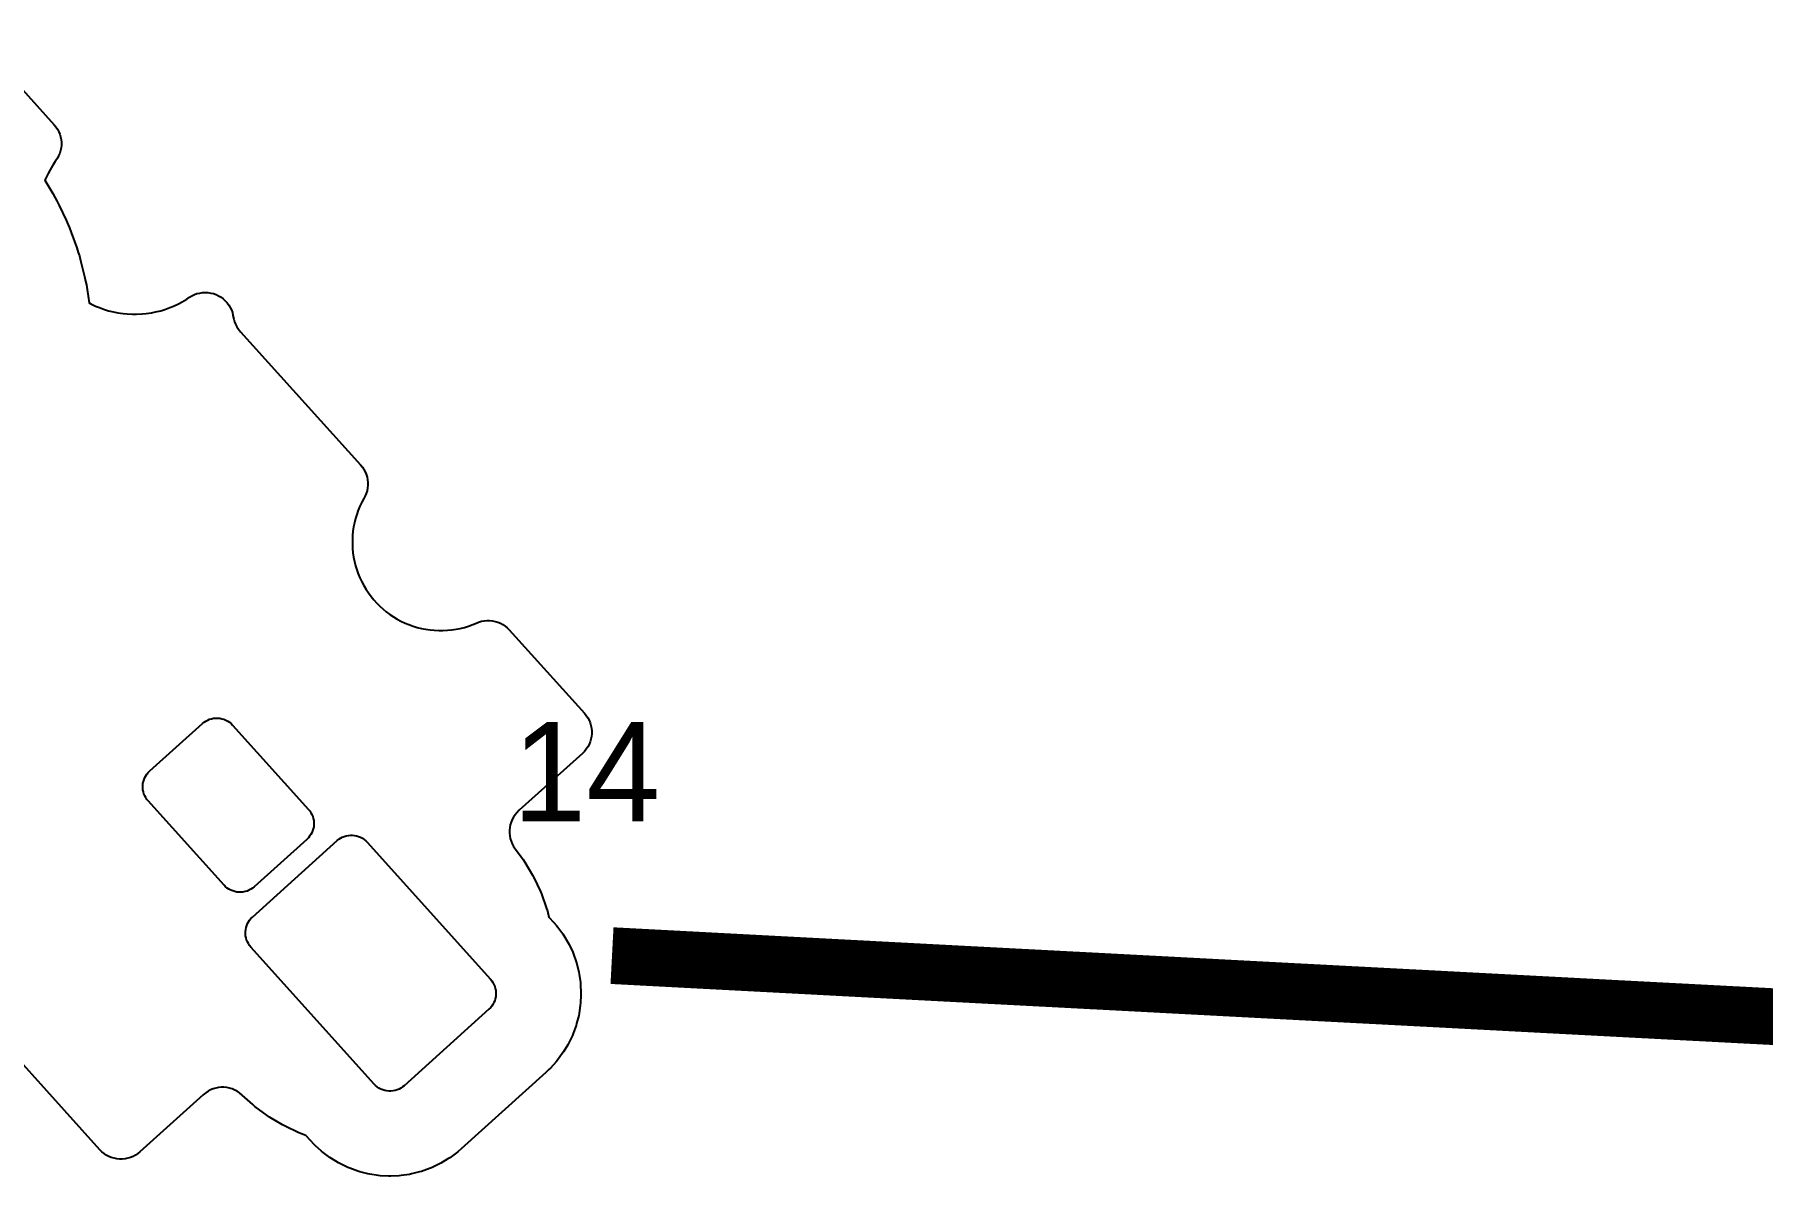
# Model space of a CAD drawing. Extents: x 425531 to 428300, y 1577248 to 1578701.
# Drawn here: x 426521.9 to 426765.6, y 1578062.7 to 1578225.1 of the extents above; entities that cross this region are included whole.
import ezdxf

# ---------------------------------------------------------------- set-up
doc = ezdxf.new("R2010")
doc.units = 21
for name, color, linetype, true_color in [('L-GOLF-ANNO', 7, 'Continuous', 0xffd23c), ('L-GOLF-CART', 7, 'Continuous', 0xcfcac0), ('L-GOLF-ROUGH', 7, 'Continuous', 0x4f7d2c), ('L-GOLF-TEE', 7, 'Continuous', 0x6fa63a)]:
    doc.layers.add(name, color=color, linetype=linetype, true_color=true_color)

msp = doc.modelspace()

# ---------------------------------------------------------------- linework, layer by layer
at = {"layer": 'L-GOLF-CART', "const_width": 8}
msp.add_lwpolyline([(427143.97, 1578066.73), (427120.46, 1578067.97), (427096.96, 1578069.2), (427073.45, 1578070.44), (427049.95, 1578071.68), (427026.44, 1578072.91), (427002.93, 1578074.15), (426979.43, 1578075.38), (426955.92, 1578076.62), (426932.42, 1578077.86), (426908.91, 1578079.09), (426885.41, 1578080.33), (426861.9, 1578081.56), (426838.4, 1578082.8), (426814.89, 1578084.03), (426791.39, 1578085.27), (426767.88, 1578086.51), (426744.38, 1578087.74), (426720.87, 1578088.98), (426697.36, 1578090.21), (426673.86, 1578091.45), (426650.35, 1578092.68), (426626.85, 1578093.92), (426603.34, 1578095.16)], dxfattribs=at)
at = {"layer": 'L-GOLF-ROUGH', "elevation": 74.4}
msp.add_lwpolyline([(426513.18, 1578225.12), (426524.65, 1578212.39), (426524.9, 1578212.09), (426525.12, 1578211.76), (426525.3, 1578211.41), (426525.45, 1578211.05), (426525.56, 1578210.68), (426525.64, 1578210.29), (426525.67, 1578209.9), (426525.67, 1578209.51), (426525.63, 1578209.12), (426525.56, 1578208.74), (426525.44, 1578208.36), (426525.29, 1578208), (426525.11, 1578207.66), (426524.89, 1578207.33), (426524.79, 1578207.19), (426524.46, 1578206.7), (426524.07, 1578206.05), (426523.79, 1578205.53), (426523.47, 1578204.85), (426523.35, 1578204.55), (426524.48, 1578202.67), (426524.82, 1578202.07), (426525.05, 1578201.64), (426525.36, 1578201.02), (426526.35, 1578198.92), (426526.63, 1578198.29), (426526.82, 1578197.84), (426527.06, 1578197.2), (426527.85, 1578195.01), (426528.06, 1578194.36), (426528.21, 1578193.89), (426528.39, 1578193.23), (426528.95, 1578190.97), (426529.1, 1578190.3), (426529.2, 1578189.82), (426529.32, 1578189.14), (426529.6, 1578187.25), (426529.81, 1578187.14), (426530.49, 1578186.81), (426531.04, 1578186.59), (426531.75, 1578186.34), (426532.31, 1578186.16), (426533.04, 1578185.98), (426533.62, 1578185.87), (426534.37, 1578185.76), (426534.95, 1578185.7), (426535.71, 1578185.66), (426536.29, 1578185.66), (426537.05, 1578185.7), (426537.63, 1578185.76), (426538.38, 1578185.87), (426538.96, 1578185.98), (426539.69, 1578186.16), (426540.25, 1578186.34), (426540.96, 1578186.59), (426541.51, 1578186.81), (426542.19, 1578187.14), (426542.71, 1578187.42), (426543.36, 1578187.8), (426543.74, 1578188.06), (426544.07, 1578188.26), (426544.43, 1578188.43), (426544.8, 1578188.56), (426545.18, 1578188.65), (426545.57, 1578188.71), (426545.96, 1578188.73), (426546.35, 1578188.71), (426546.74, 1578188.65), (426547.12, 1578188.56), (426547.49, 1578188.42), (426547.85, 1578188.26), (426548.19, 1578188.05), (426548.5, 1578187.82), (426548.79, 1578187.56), (426549.05, 1578187.26), (426549.29, 1578186.95), (426549.49, 1578186.61), (426549.66, 1578186.26), (426549.79, 1578185.88), (426549.88, 1578185.5), (426549.99, 1578184.97), (426550.1, 1578184.6), (426550.25, 1578184.24), (426550.43, 1578183.89), (426550.65, 1578183.57), (426550.96, 1578183.19), (426567.88, 1578164.4), (426568.13, 1578164.1), (426568.34, 1578163.77), (426568.53, 1578163.43), (426568.68, 1578163.07), (426568.79, 1578162.69), (426568.87, 1578162.31), (426568.9, 1578161.92), (426568.9, 1578161.53), (426568.86, 1578161.14), (426568.79, 1578160.75), (426568.67, 1578160.38), (426568.52, 1578160.02), (426568.34, 1578159.67), (426568.33, 1578159.65), (426568.05, 1578159.13), (426567.78, 1578158.56), (426567.55, 1578158.01), (426567.34, 1578157.41), (426567.17, 1578156.85), (426567.01, 1578156.23), (426566.9, 1578155.66), (426566.8, 1578155.03), (426566.75, 1578154.44), (426566.72, 1578153.8), (426566.72, 1578153.22), (426566.75, 1578152.58), (426566.8, 1578151.99), (426566.9, 1578151.36), (426567.01, 1578150.79), (426567.17, 1578150.17), (426567.34, 1578149.61), (426567.55, 1578149.01), (426567.78, 1578148.46), (426568.05, 1578147.89), (426568.33, 1578147.37), (426568.65, 1578146.82), (426568.98, 1578146.33), (426569.36, 1578145.82), (426569.73, 1578145.37), (426570.16, 1578144.9), (426570.58, 1578144.48), (426571.05, 1578144.05), (426571.5, 1578143.68), (426572.02, 1578143.3), (426572.51, 1578142.97), (426573.05, 1578142.64), (426573.57, 1578142.37), (426574.15, 1578142.09), (426574.69, 1578141.87), (426575.29, 1578141.66), (426575.85, 1578141.48), (426576.47, 1578141.33), (426577.05, 1578141.21), (426577.68, 1578141.12), (426578.26, 1578141.06), (426578.9, 1578141.03), (426579.49, 1578141.03), (426580.12, 1578141.06), (426580.71, 1578141.12), (426581.34, 1578141.21), (426581.92, 1578141.33), (426582.53, 1578141.48), (426583.1, 1578141.66), (426583.7, 1578141.87), (426584.33, 1578142.13), (426584.33, 1578142.13), (426584.53, 1578142.21), (426584.91, 1578142.33), (426585.3, 1578142.4), (426585.69, 1578142.44), (426586.08, 1578142.44), (426586.47, 1578142.4), (426586.86, 1578142.32), (426587.23, 1578142.21), (426587.6, 1578142.06), (426587.94, 1578141.87), (426588.27, 1578141.65), (426588.57, 1578141.4), (426588.85, 1578141.12), (426599.46, 1578129.35), (426599.71, 1578129.04), (426599.93, 1578128.72), (426600.11, 1578128.37), (426600.26, 1578128.01), (426600.37, 1578127.63), (426600.45, 1578127.24), (426600.48, 1578126.85), (426600.48, 1578126.46), (426600.44, 1578126.07), (426600.37, 1578125.69), (426600.25, 1578125.31), (426600.1, 1578124.95), (426599.91, 1578124.6), (426599.69, 1578124.28), (426599.44, 1578123.97), (426599.17, 1578123.7), (426590.26, 1578115.67), (426589.91, 1578115.33), (426589.66, 1578115.02), (426589.44, 1578114.7), (426589.25, 1578114.35), (426589.1, 1578113.99), (426588.99, 1578113.61), (426588.91, 1578113.23), (426588.87, 1578112.84), (426588.87, 1578112.44), (426588.91, 1578112.05), (426588.99, 1578111.67), (426589.1, 1578111.29), (426589.25, 1578110.93), (426589.44, 1578110.58), (426589.71, 1578110.17), (426590.8, 1578108.7), (426591.02, 1578108.37), (426592.13, 1578106.52), (426592.31, 1578106.18), (426593.23, 1578104.23), (426593.38, 1578103.86), (426594.11, 1578101.83), (426594.23, 1578101.46), (426594.44, 1578100.61), (426595.12, 1578099.85), (426595.12, 1578099.85), (426595.5, 1578099.4), (426595.69, 1578099.18), (426596.39, 1578098.23), (426596.55, 1578097.98), (426597.15, 1578096.97), (426597.29, 1578096.71), (426597.79, 1578095.65), (426597.9, 1578095.37), (426598.29, 1578094.27), (426598.37, 1578093.98), (426598.66, 1578092.84), (426598.71, 1578092.55), (426598.88, 1578091.39), (426598.91, 1578091.1), (426598.96, 1578089.92), (426598.96, 1578089.63), (426598.9, 1578088.45), (426598.87, 1578088.16), (426598.7, 1578087), (426598.64, 1578086.71), (426598.35, 1578085.57), (426598.26, 1578085.29), (426597.86, 1578084.18), (426597.75, 1578083.91), (426597.24, 1578082.85), (426597.1, 1578082.59), (426596.5, 1578081.58), (426596.33, 1578081.34), (426595.63, 1578080.39), (426595.44, 1578080.17), (426594.65, 1578079.3), (426594.44, 1578079.09), (426594.02, 1578078.69), (426582.07, 1578067.9), (426581.62, 1578067.52), (426581.4, 1578067.33), (426580.45, 1578066.63), (426580.2, 1578066.47), (426579.19, 1578065.87), (426578.93, 1578065.73), (426577.86, 1578065.23), (426577.59, 1578065.12), (426576.48, 1578064.72), (426576.2, 1578064.64), (426575.05, 1578064.35), (426574.76, 1578064.3), (426573.59, 1578064.13), (426573.3, 1578064.1), (426572.12, 1578064.04), (426571.83, 1578064.04), (426570.65, 1578064.11), (426570.36, 1578064.14), (426569.19, 1578064.31), (426568.9, 1578064.37), (426567.76, 1578064.66), (426567.48, 1578064.75), (426566.37, 1578065.15), (426566.1, 1578065.26), (426565.03, 1578065.77), (426564.78, 1578065.91), (426563.77, 1578066.52), (426563.52, 1578066.68), (426562.58, 1578067.39), (426562.35, 1578067.58), (426561.48, 1578068.37), (426561.27, 1578068.58), (426560.87, 1578069.01), (426560.17, 1578069.79), (426559.54, 1578070.02), (426559.17, 1578070.17), (426557.22, 1578071.09), (426556.88, 1578071.27), (426555.02, 1578072.38), (426554.7, 1578072.6), (426552.97, 1578073.89), (426552.66, 1578074.14), (426551.17, 1578075.49), (426550.79, 1578075.8), (426550.47, 1578076.02), (426550.12, 1578076.2), (426549.76, 1578076.35), (426549.39, 1578076.46), (426549, 1578076.54), (426548.61, 1578076.58), (426548.22, 1578076.58), (426547.83, 1578076.54), (426547.45, 1578076.47), (426547.07, 1578076.35), (426546.71, 1578076.21), (426546.37, 1578076.02), (426546.04, 1578075.81), (426545.66, 1578075.5), (426536.76, 1578067.47), (426536.45, 1578067.23), (426536.13, 1578067.01), (426535.78, 1578066.83), (426535.42, 1578066.68), (426535.04, 1578066.56), (426534.65, 1578066.49), (426534.26, 1578066.45), (426533.87, 1578066.45), (426533.48, 1578066.49), (426533.1, 1578066.57), (426532.72, 1578066.68), (426532.36, 1578066.84), (426532.01, 1578067.02), (426531.69, 1578067.24), (426531.38, 1578067.49), (426531.11, 1578067.77), (426511.54, 1578089.49)], dxfattribs=at)
at = {"layer": 'L-GOLF-TEE'}
for points, elevation in [([(426545.57, 1578127.91), (426545.8, 1578128.09), (426546.05, 1578128.26), (426546.31, 1578128.4), (426546.58, 1578128.51), (426546.86, 1578128.59), (426547.15, 1578128.65), (426547.44, 1578128.68), (426547.74, 1578128.68), (426548.03, 1578128.65), (426548.32, 1578128.59), (426548.6, 1578128.5), (426548.87, 1578128.39), (426549.13, 1578128.25), (426549.38, 1578128.08), (426549.6, 1578127.9), (426549.81, 1578127.69), (426560.52, 1578115.8), (426560.7, 1578115.57), (426560.87, 1578115.33), (426561.01, 1578115.07), (426561.12, 1578114.79), (426561.2, 1578114.51), (426561.26, 1578114.22), (426561.29, 1578113.93), (426561.29, 1578113.64), (426561.26, 1578113.34), (426561.2, 1578113.05), (426561.11, 1578112.77), (426561, 1578112.5), (426560.86, 1578112.24), (426560.69, 1578112), (426560.51, 1578111.77), (426560.3, 1578111.56), (426552.87, 1578104.87), (426552.64, 1578104.68), (426552.39, 1578104.52), (426552.13, 1578104.38), (426551.86, 1578104.27), (426551.58, 1578104.19), (426551.29, 1578104.13), (426551, 1578104.1), (426550.7, 1578104.1), (426550.41, 1578104.13), (426550.12, 1578104.19), (426549.84, 1578104.28), (426549.57, 1578104.39), (426549.31, 1578104.53), (426549.07, 1578104.69), (426548.84, 1578104.88), (426548.63, 1578105.09), (426537.92, 1578116.98), (426537.74, 1578117.21), (426537.57, 1578117.45), (426537.44, 1578117.71), (426537.32, 1578117.98), (426537.24, 1578118.27), (426537.18, 1578118.56), (426537.15, 1578118.85), (426537.16, 1578119.14), (426537.18, 1578119.44), (426537.24, 1578119.72), (426537.33, 1578120.01), (426537.44, 1578120.28), (426537.58, 1578120.54), (426537.75, 1578120.78), (426537.93, 1578121.01), (426538.14, 1578121.22), (426545.57, 1578127.91)], 78.01), ([(426564.57, 1578111.39), (426564.8, 1578111.57), (426565.04, 1578111.74), (426565.3, 1578111.87), (426565.58, 1578111.99), (426565.86, 1578112.07), (426566.15, 1578112.13), (426566.44, 1578112.16), (426566.74, 1578112.16), (426567.03, 1578112.13), (426567.32, 1578112.07), (426567.6, 1578111.98), (426567.87, 1578111.87), (426568.13, 1578111.73), (426568.37, 1578111.56), (426568.6, 1578111.37), (426568.81, 1578111.17), (426586.2, 1578091.83), (426586.38, 1578091.6), (426586.55, 1578091.35), (426586.68, 1578091.09), (426586.8, 1578090.82), (426586.88, 1578090.54), (426586.94, 1578090.25), (426586.96, 1578089.96), (426586.96, 1578089.66), (426586.93, 1578089.37), (426586.87, 1578089.08), (426586.79, 1578088.8), (426586.68, 1578088.53), (426586.54, 1578088.27), (426586.37, 1578088.03), (426586.19, 1578087.8), (426585.98, 1578087.59), (426574.03, 1578076.81), (426573.8, 1578076.63), (426573.56, 1578076.46), (426573.3, 1578076.33), (426573.02, 1578076.21), (426572.74, 1578076.13), (426572.45, 1578076.07), (426572.16, 1578076.04), (426571.86, 1578076.04), (426571.57, 1578076.07), (426571.28, 1578076.13), (426571, 1578076.22), (426570.73, 1578076.33), (426570.47, 1578076.47), (426570.23, 1578076.64), (426570, 1578076.83), (426569.79, 1578077.03), (426552.4, 1578096.37), (426552.22, 1578096.6), (426552.05, 1578096.85), (426551.92, 1578097.11), (426551.8, 1578097.38), (426551.72, 1578097.66), (426551.66, 1578097.95), (426551.64, 1578098.24), (426551.64, 1578098.54), (426551.67, 1578098.83), (426551.73, 1578099.12), (426551.81, 1578099.4), (426551.92, 1578099.67), (426552.06, 1578099.93), (426552.23, 1578100.17), (426552.41, 1578100.4), (426552.62, 1578100.61), (426564.57, 1578111.39)], 77.2)]:
    msp.add_lwpolyline(points, close=True, dxfattribs=dict(at, elevation=elevation))

# ---------------------------------------------------------------- texts
at = {"layer": 'L-GOLF-ANNO'}
msp.add_text('14', height=14, dxfattribs=at).set_placement((426589.3, 1578114.1))

doc.saveas('drawing.dxf')
